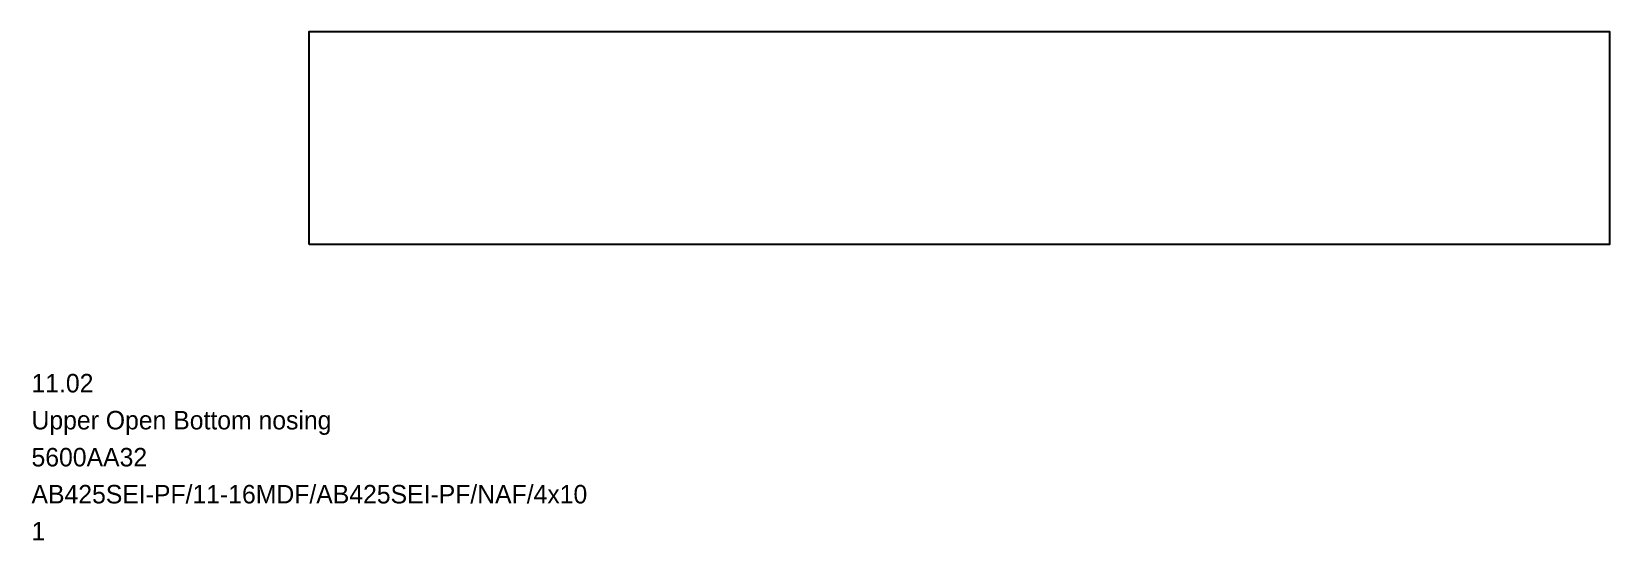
# Model space of a CAD drawing. Header units: metres. Extents: x -7.5 to 35.1, y -8 to 5.8.
import ezdxf

# ---------------------------------------------------------------- set-up
doc = ezdxf.new("R2010")
doc.units = ezdxf.units.M

msp = doc.modelspace()

# ---------------------------------------------------------------- linework, layer by layer
at = {"layer": 'BORDER_Z0P75', "color": 7}
msp.add_lwpolyline([(0, 0), (0, 5.75), (35.125, 5.75), (35.125, 0)], close=True, dxfattribs=at)

# ---------------------------------------------------------------- texts
at = {"layer": 'DESCRIPTION', "color": 1}
msp.add_text('Upper Open Bottom nosing', height=0.5, dxfattribs=at).set_placement((-7.5, -5))
at = {"layer": 'FILENAME', "color": 1}
msp.add_text('5600AA32', height=0.5, dxfattribs=at).set_placement((-7.5, -6))
at = {"layer": 'ITEMNUMBER', "color": 1}
msp.add_text('11.02', height=0.5, dxfattribs=at).set_placement((-7.5, -4))
at = {"layer": 'MATERIALNAME', "color": 1}
msp.add_text('AB425SEI-PF/11-16MDF/AB425SEI-PF/NAF/4x10', height=0.5, dxfattribs=at).set_placement((-7.5, -7))
at = {"layer": 'Qty', "color": 1}
msp.add_text('1', height=0.5, dxfattribs=at).set_placement((-7.5, -8))

doc.saveas('drawing.dxf')
